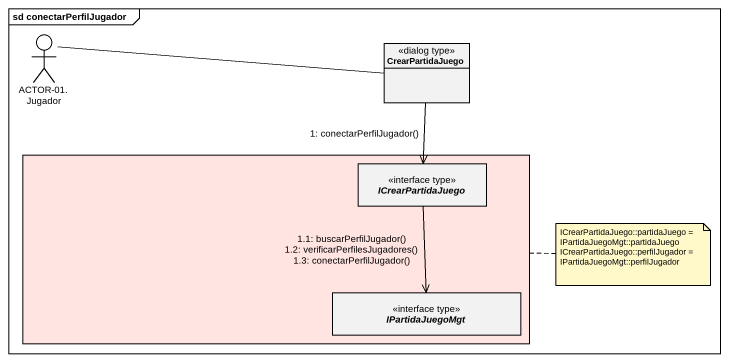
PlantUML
@startuml
mainframe sd conectarPerfilJugador
allowmixing
hide circle
hide empty members
actor "ACTOR-01. Jugador" as ACTOR_01_Jugador
class CrearPartidaJuego <<dialog type>>
rectangle " " as rectangle1 #FFE4E1 {
  interface ICrearPartidaJuego <<interface type>>
  interface IPartidaJuegoMgt <<interface type>>
}
ACTOR_01_Jugador -right- CrearPartidaJuego
CrearPartidaJuego --> ICrearPartidaJuego : 1: conectarPerfilJugador()
ICrearPartidaJuego --> IPartidaJuegoMgt : 1.1: buscarPerfilJugador()\n1.2: verificarPerfilesJugadores()\n1.3: conectarPerfilJugador()
note right of rectangle1
  ICrearPartidaJuego::partidaJuego = IPartidaJuegoMgt::partidaJuego
  ICrearPartidaJuego::perfilJugador = IPartidaJuegoMgt::perfilJugador
end note
@enduml
